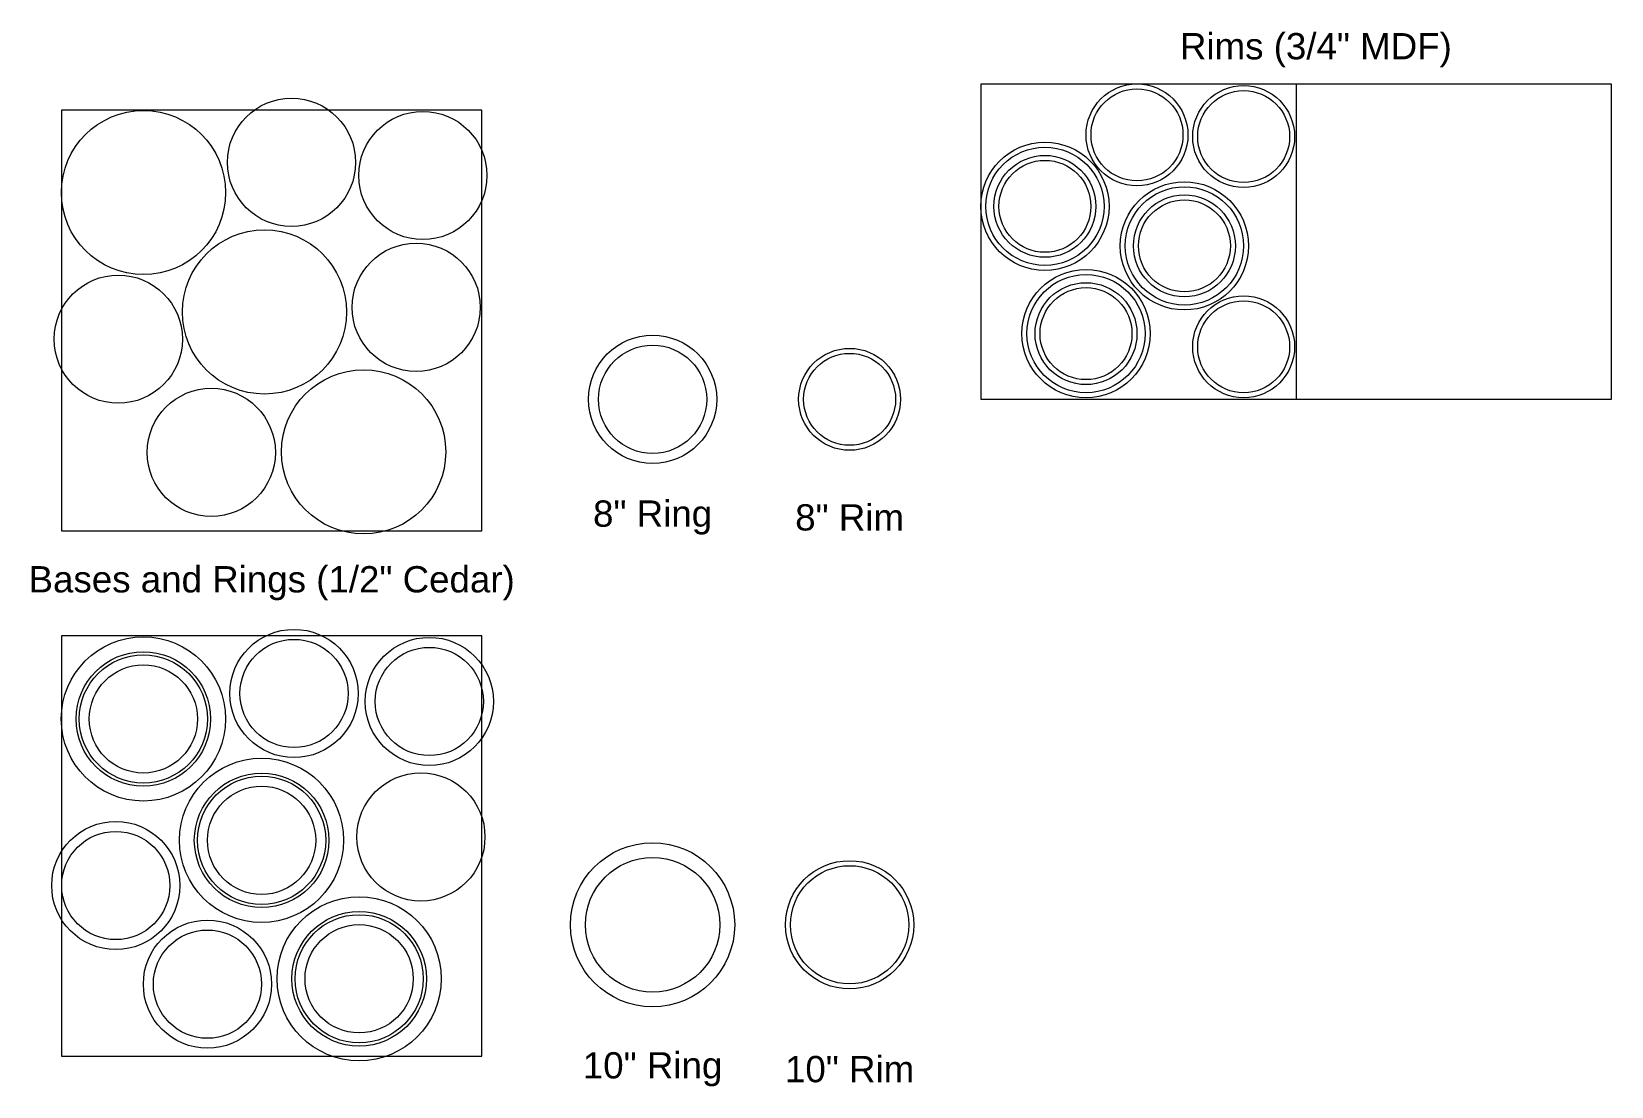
# Model space of a CAD drawing. Header units: inches. Extents: x -12 to 108, y -2 to 78.
import ezdxf

# ---------------------------------------------------------------- set-up
doc = ezdxf.new("R2010")
doc.units = ezdxf.units.IN
doc.layers.get('0').update_dxf_attribs({"linetype": 'CONTINUOUS', "lineweight": 25, "true_color": 0x000000})
doc.styles.add('textstyle0', font='')
doc.styles.add('textstyle1', font='')
doc.styles.add('textstyle2', font='')
doc.styles.add('textstyle3', font='')
doc.styles.add('textstyle4', font='')
doc.styles.add('textstyle5', font='')
doc.styles.get('textstyle0').set_extended_font_data('Impact')
doc.styles.get('textstyle1').set_extended_font_data('Impact')
doc.styles.get('textstyle2').set_extended_font_data('Impact')
doc.styles.get('textstyle3').set_extended_font_data('Impact')
doc.styles.get('textstyle4').set_extended_font_data('Impact')
doc.styles.get('textstyle5').set_extended_font_data('Impact')

# ---------------------------------------------------------------- blocks, each defined once
blk = doc.blocks.new('10_drum')
for radius in [6.25, 5.12]:
    blk.add_circle((0, 0), radius)
blk = doc.blocks.new('8_drum')
for radius in [4.88, 4.12]:
    blk.add_circle((0, 0), radius)
blk = doc.blocks.new('8_rim')
for radius in [3.88, 3.5]:
    blk.add_circle((0, 0), radius)
blk = doc.blocks.new('10_rim')
for radius in [4.88, 4.5]:
    blk.add_circle((0, 0), radius)

msp = doc.modelspace()

# ---------------------------------------------------------------- linework, layer by layer
for p, q in [((108, 74), (60, 74)), ((60, 74), (60, 50)), ((84, 74), (84, 50)), ((108, 50), (108, 74)), ((22, 72), (-10, 72)), ((-10, 72), (-10, 40)), ((22, 40), (22, 72)), ((60, 50), (108, 50)), ((-10, 40), (22, 40)), ((22, 32), (-10, 32)), ((-10, 32), (-10, 0)), ((22, 0), (22, 32)), ((-10, 0), (22, 0))]:
    msp.add_line(p, q)
for centre, radius in [((7.51, 68.04), 4.88), ((-3.76, 65.74), 6.25), ((17.51, 67.04), 4.88), ((5.45, 56.65), 6.25), ((17, 57), 4.88), ((-5.68, 54.58), 4.88), ((13, 46), 6.25), ((1.4, 45.96), 4.88), ((17.36, 16.69), 4.88)]:
    msp.add_circle(centre, radius)

# ---------------------------------------------------------------- block references
for name, p in [('8_rim', (71.88, 70.13)), ('8_rim', (80, 70)), ('10_rim', (64.87, 64.69)), ('8_rim', (64.87, 64.69)), ('10_rim', (75.49, 61.68)), ('8_rim', (75.49, 61.68)), ('10_rim', (68, 55)), ('8_rim', (68, 55)), ('8_rim', (80, 54)), ('8_drum', (35, 50)), ('8_rim', (50, 50)), ('8_drum', (7.7, 27.61)), ('10_drum', (-3.77, 25.67)), ('8_drum', (18, 27)), ('8_drum', (-3.77, 25.67)), ('10_drum', (5.23, 16.43)), ('8_drum', (5.23, 16.43)), ('8_drum', (-5.87, 12.99)), ('10_drum', (35, 10)), ('10_rim', (50, 10)), ('10_drum', (12.66, 5.89)), ('8_drum', (1.11, 5.48)), ('8_drum', (12.66, 5.89))]:
    msp.add_blockref(name, p)

# ---------------------------------------------------------------- texts
at = {"char_height": 1, "attachment_point": 5}
for s, insert, style in [('\\fArial|b0|i0|c0|p0;\\H2;Rims (3/4" MDF)', (85.5, 76.58), 'textstyle4'), ('\\fArial|b0|i0|c0|p0;\\H2;8" Ring', (35, 41), 'textstyle0'), ('\\fArial|b0|i0|c0|p0;\\H2;8" Rim', (50, 41), 'textstyle2'), ('\\fArial|b0|i0|c0|p0;\\H2;Bases and Rings (1/2" Cedar)', (6, 36), 'textstyle5'), ('\\fArial|b0|i0|c0|p0;\\H2;10" Ring', (35, -1), 'textstyle1'), ('\\fArial|b0|i0|c0|p0;\\H2;10" Rim', (50, -1), 'textstyle3')]:
    msp.add_mtext(s, dxfattribs=dict(at, insert=insert, style=style))

doc.saveas('drawing.dxf')
